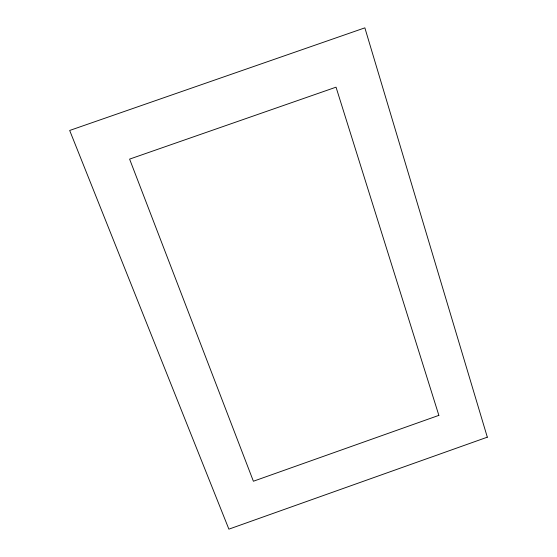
<?xml version="1.0" encoding="UTF-8"?>
<svg xmlns="http://www.w3.org/2000/svg" width="557" height="557" viewBox="0 0 557 557"><rect width="100%" height="100%" fill="white"/><g stroke="black" fill="none" stroke-linecap="round" stroke-linejoin="round"><path stroke-width="0.84" d="M438.86 415.369L253.393 481.234L129.6 159.114L336.038 87.171L438.86 415.369M487.319 437.182L228.885 529.15L69.681 130.463L364.863 27.85L487.319 437.182"/></g></svg>
